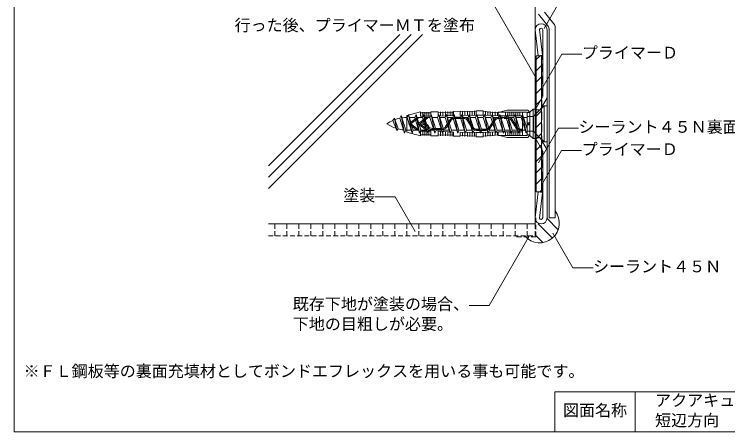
# Model space of a CAD drawing. Units: millimetres on the paper. Extents: x -135 to 135, y -94 to 92.
# Drawn here: x -135 to 43.1, y -88 to 16.3 of the extents above; entities that cross this region are included whole.
import ezdxf
from ezdxf.enums import TextEntityAlignment as Align

# ---------------------------------------------------------------- set-up
doc = ezdxf.new("R2010")
doc.units = ezdxf.units.MM
doc.linetypes.add('DASHED1', pattern=[1.8, 1.2, -0.6])
doc.linetypes.add('DASHED2', pattern=[3, 2, -1])
for name, color, linetype, lineweight in [('1-2_ハッチング', 150, 'Continuous', 18), ('1-4_リベットルーフ', 5, 'Continuous', 9), ('1-5_ＦＬ鋼板・ディスク', 7, 'Continuous', 9), ('1-6_アンカー類', 4, 'Continuous', 9), ('1-A_元図・躯体', 7, 'Continuous', 9), ('1-B_その他', 30, 'DASHED1', 18), ('1-C_アンカー類', 7, 'Continuous', 9), ('E-0', 7, 'Continuous', 9), ('F-0', 7, 'Continuous', 9)]:
    doc.layers.add(name, color=color, linetype=linetype, lineweight=lineweight)
doc.layers.add('E-1', color=7, linetype='Continuous')
doc.styles.add('ＭＳ ゴシック', font='')
doc.styles.get('ＭＳ ゴシック').set_extended_font_data('MS Gothic')

msp = doc.modelspace()

# ---------------------------------------------------------------- linework, layer by layer
at = {"layer": '1-2_ハッチング'}
for p, q in [((-4.664, 5.901), (-4.664, -28.098)), ((-4.664, 5.901), (-3.364, 5.901)), ((-4.664, 4.951), (-3.714, 5.901)), ((-3.364, -28.098), (-3.364, 5.901)), ((-4.664, 2.123), (-3.364, 3.423)), ((-4.664, -0.706), (-3.364, 0.594)), ((-4.664, -3.534), (-3.364, -2.234)), ((-4.664, -6.363), (-3.364, -5.063)), ((-4.664, -9.191), (-3.364, -7.891)), ((-4.664, -12.019), (-3.364, -10.719)), ((-4.664, -14.848), (-3.364, -13.548)), ((-4.664, -17.676), (-3.364, -16.376)), ((-4.664, -20.505), (-3.364, -19.205)), ((-4.664, -23.333), (-3.364, -22.033)), ((-4.664, -26.162), (-3.364, -24.862)), ((-4.664, -28.098), (-3.364, -28.098)), ((-3.772, -28.098), (-3.364, -27.69))]:
    msp.add_line(p, q, dxfattribs=at)
at = {"layer": '1-2_ハッチング', "color": 4, "lineweight": 9}
for p, q in [((0.826, -37.548), (-1.972, -34.751)), ((-0.616, -39.643), (-4.16, -36.098)), ((-3.037, -40.757), (-4.964, -38.83))]:
    msp.add_line(p, q, dxfattribs=at)
msp.add_arc((-3.801, -35.907), 4.91, 220.53792, 38.58789, dxfattribs=at)
at = {"layer": '1-4_リベットルーフ'}
for p, q in [((-1.794, 13.34), (-4.133, 16.252)), ((-0.294, 13.868), (-2.633, 16.78)), ((0.036, 12.928), (0.036, -34.598)), ((-1.464, 12.401), (-1.464, -34.598)), ((-1.464, -34.598), (0.036, -34.598))]:
    msp.add_line(p, q, dxfattribs=at)
for centre in [(-2.964, 12.401), (-1.464, 12.928)]:
    msp.add_arc(centre, 1.5, 0, 38.768, dxfattribs=at)
at = {"layer": '1-5_ＦＬ鋼板・ディスク'}
for p, q in [((-4.964, 12.401), (-4.164, 5.901)), ((-3.861, 12.447), (-3.072, 6.035)), ((-3.064, -4.298), (-3.064, 12.401)), ((-1.964, -34.598), (-1.964, 12.401)), ((-3.072, 6.035), (-4.164, 5.901)), ((-4.964, -7.588), (-3.064, -4.298)), ((-3.694, -7.588), (-1.964, -4.592)), ((-3.694, -7.588), (-4.964, -7.588)), ((-4.964, -14.609), (-3.064, -17.9)), ((-3.694, -14.609), (-4.964, -14.609)), ((-3.694, -14.609), (-1.964, -17.605)), ((-3.064, -17.9), (-3.064, -34.598)), ((-4.964, -34.598), (-4.164, -28.098)), ((-3.072, -28.232), (-4.164, -28.098)), ((-3.861, -34.644), (-3.072, -28.232))]:
    msp.add_line(p, q, dxfattribs=at)
for centre, radius, start, end in [((-3.464, 12.401), 1.5, 0, 180), ((-3.464, 12.401), 0.4, 0, 173.406), ((-3.464, -34.598), 1.5, 180, 0), ((-3.464, -34.598), 0.4, 186.594, 0)]:
    msp.add_arc(centre, radius, start, end, dxfattribs=at)
at = {"layer": '1-6_アンカー類'}
for p, q in [((-5.071, -8.966), (-2.704, -6.599)), ((-1.964, -6.599), (-2.704, -6.599)), ((-1.964, -15.599), (-1.964, -6.599)), ((-35.692, -13.428), (-36.584, -8.774)), ((-35.363, -12.697), (-36.584, -8.774)), ((-33.792, -13.428), (-34.684, -8.774)), ((-33.463, -12.697), (-34.684, -8.774)), ((-31.892, -13.428), (-32.784, -8.774)), ((-31.563, -12.697), (-32.784, -8.774)), ((-29.992, -13.428), (-30.884, -8.774)), ((-29.663, -12.697), (-30.884, -8.774)), ((-28.091, -13.431), (-28.983, -8.778)), ((-27.762, -12.701), (-28.983, -8.778)), ((-26.192, -13.428), (-27.084, -8.774)), ((-25.863, -12.697), (-27.084, -8.774)), ((-24.292, -13.428), (-25.184, -8.774)), ((-23.963, -12.697), (-25.184, -8.774)), ((-22.392, -13.428), (-23.284, -8.774)), ((-22.063, -12.697), (-23.284, -8.774)), ((-20.489, -13.428), (-21.381, -8.774)), ((-20.161, -12.697), (-21.381, -8.774)), ((-18.586, -13.428), (-19.478, -8.774)), ((-18.257, -12.697), (-19.478, -8.774)), ((-16.685, -13.431), (-17.577, -8.778)), ((-16.357, -12.701), (-17.577, -8.778)), ((-14.787, -13.428), (-15.678, -8.774)), ((-14.458, -12.697), (-15.678, -8.774)), ((-12.883, -13.428), (-13.775, -8.774)), ((-12.555, -12.697), (-13.775, -8.774)), ((-10.982, -13.431), (-11.874, -8.778)), ((-10.653, -12.701), (-11.874, -8.778)), ((-9.083, -13.428), (-9.975, -8.774)), ((-8.755, -12.697), (-9.975, -8.774)), ((-6.964, -12.347), (-8.075, -8.774)), ((-39.497, -12.744), (-40.079, -9.703)), ((-37.263, -12.683), (-38.435, -9.012)), ((-35.013, -9.501), (-36.357, -9.501)), ((-33.113, -9.501), (-34.457, -9.501)), ((-31.213, -9.501), (-32.558, -9.501)), ((-29.31, -9.501), (-30.658, -9.501)), ((-27.413, -9.501), (-28.758, -9.501)), ((-25.513, -9.501), (-26.858, -9.501)), ((-23.613, -9.501), (-24.958, -9.501)), ((-21.71, -9.501), (-23.058, -9.501)), ((-19.807, -9.501), (-21.155, -9.501)), ((-17.906, -9.501), (-19.252, -9.501)), ((-16.007, -9.501), (-17.352, -9.501)), ((-14.104, -9.501), (-15.452, -9.501)), ((-12.201, -9.501), (-13.549, -9.501)), ((-10.304, -9.501), (-11.649, -9.501)), ((-8.404, -9.501), (-9.749, -9.501)), ((-6.964, -9.501), (-7.849, -9.501)), ((-6.964, -12.939), (-6.964, -9.259)), ((-5.778, -9.259), (-6.964, -9.259)), ((-5.364, -12.939), (-5.364, -9.259)), ((-37.592, -13.413), (-37.263, -12.683)), ((-35.919, -12.697), (-36.891, -12.697)), ((-35.692, -13.428), (-35.363, -12.697)), ((-34.019, -12.697), (-35.363, -12.697)), ((-33.792, -13.428), (-33.463, -12.697)), ((-32.119, -12.697), (-33.463, -12.697)), ((-31.892, -13.428), (-31.563, -12.697)), ((-30.219, -12.697), (-31.563, -12.697)), ((-29.992, -13.428), (-29.663, -12.697)), ((-28.319, -12.697), (-29.663, -12.697)), ((-28.091, -13.431), (-27.762, -12.701)), ((-26.419, -12.697), (-27.763, -12.697)), ((-26.192, -13.428), (-25.863, -12.697)), ((-24.519, -12.697), (-25.863, -12.697)), ((-24.292, -13.428), (-23.963, -12.697)), ((-22.619, -12.697), (-23.963, -12.697)), ((-22.392, -13.428), (-22.063, -12.697)), ((-20.717, -12.697), (-22.063, -12.697)), ((-20.489, -13.428), (-20.161, -12.697)), ((-18.813, -12.697), (-20.161, -12.697)), ((-18.586, -13.428), (-18.257, -12.697)), ((-16.913, -12.697), (-18.257, -12.697)), ((-16.685, -13.431), (-16.357, -12.701)), ((-15.013, -12.697), (-16.357, -12.697)), ((-14.787, -13.428), (-14.458, -12.697)), ((-13.111, -12.697), (-14.458, -12.697)), ((-12.883, -13.428), (-12.555, -12.697)), ((-11.211, -12.697), (-12.555, -12.697)), ((-10.982, -13.431), (-10.653, -12.701)), ((-9.311, -12.697), (-10.653, -12.697)), ((-9.083, -13.428), (-8.755, -12.697)), ((-7.411, -12.697), (-8.755, -12.697)), ((-7.184, -13.428), (-6.964, -12.939)), ((-5.778, -12.939), (-6.964, -12.939)), ((-5.071, -13.232), (-2.704, -15.599))]:
    msp.add_line(p, q, dxfattribs=at)
for points in [[(-1.964, -15.599), (-2.704, -15.599), (-2.704, -6.599)], [(-36.584, -8.774), (-36.913, -9.501), (-35.692, -13.428)], [(-34.684, -8.774), (-35.013, -9.501), (-33.792, -13.428)], [(-32.784, -8.774), (-33.113, -9.501), (-31.892, -13.428)], [(-30.884, -8.774), (-31.213, -9.501), (-29.992, -13.428)], [(-28.983, -8.778), (-29.311, -9.505), (-28.091, -13.431)], [(-27.084, -8.774), (-27.413, -9.501), (-26.192, -13.428)], [(-25.184, -8.774), (-25.513, -9.501), (-24.292, -13.428)], [(-23.284, -8.774), (-23.613, -9.501), (-22.392, -13.428)], [(-21.381, -8.774), (-21.71, -9.501), (-20.489, -13.428)], [(-19.478, -8.774), (-19.807, -9.501), (-18.586, -13.428)], [(-17.577, -8.778), (-17.906, -9.505), (-16.685, -13.431)], [(-15.678, -8.774), (-16.007, -9.501), (-14.787, -13.428)], [(-13.775, -8.774), (-14.104, -9.501), (-12.883, -13.428)], [(-11.874, -8.778), (-12.203, -9.505), (-10.982, -13.431)], [(-9.975, -8.774), (-10.304, -9.501), (-9.083, -13.428)], [(-39.168, -12.374), (-40.079, -9.703), (-40.443, -10.268)], [(-40.443, -10.268), (-39.497, -12.744), (-39.168, -12.374)]]:
    msp.add_lwpolyline(points, dxfattribs=at)
for points in [[(-7.184, -13.428), (-8.075, -8.774), (-8.404, -9.501)], [(-38.761, -9.734), (-37.592, -13.413), (-38.435, -9.012)]]:
    msp.add_lwpolyline(points, close=True, dxfattribs=at)
for centre, radius, start, end in [((-36.724, -18.882), 9.383, 113.352, 123.951), ((-36.724, -18.882), 9.383, 102.558, 110.133), ((-36.724, -18.882), 9.383, 91.153, 99.302), ((-5.778, -8.259), 1, 270, 315), ((-36.724, -3.315), 9.383, 236.049, 251.511), ((-36.724, -3.315), 9.383, 254.901, 263.165), ((-36.724, -3.315), 9.383, 266.704, 268.981), ((-5.778, -13.939), 1, 45, 90)]:
    msp.add_arc(centre, radius, start, end, dxfattribs=at)
at = {"layer": '1-A_元図・躯体'}
for p, q in [((-4.964, 61.201), (-4.964, -36.098)), ((-71.551, -21.612), (-38.734, 11.205)), ((-71.551, -24.44), (-35.906, 11.205)), ((-71.551, -27.269), (-33.077, 11.205)), ((-4.964, -36.098), (-71.551, -36.098))]:
    msp.add_line(p, q, dxfattribs=at)
at = {"layer": '1-B_その他', "color": 33, "linetype": 'DASHED2'}
msp.add_line((-4.764, 5.901), (-4.764, -28.098), dxfattribs=at)
at = {"layer": '1-B_その他', "color": 150, "linetype": 'DASHED2'}
msp.add_line((-3.264, -28.098), (-3.264, 5.901), dxfattribs=at)
at = {"layer": '1-B_その他', "color": 3}
for q in [(-4.764, -34.598), (-9.964, -39.298)]:
    msp.add_line((-4.764, -39.298), q, dxfattribs=at)
at = {"layer": '1-B_その他'}
for p, q in [((-69.964, -36.098), (-69.964, -39.098)), ((-66.964, -36.098), (-66.964, -39.098)), ((-63.964, -36.098), (-63.964, -39.098)), ((-60.964, -36.098), (-60.964, -39.098)), ((-57.964, -36.098), (-57.964, -39.098)), ((-54.964, -36.098), (-54.964, -39.098)), ((-51.964, -36.098), (-51.964, -39.098)), ((-48.964, -36.098), (-48.964, -39.098)), ((-45.964, -36.098), (-45.964, -39.098)), ((-42.964, -36.098), (-42.964, -39.098)), ((-39.964, -36.098), (-39.964, -39.098)), ((-36.964, -36.098), (-36.964, -39.098)), ((-33.964, -36.098), (-33.964, -39.098)), ((-30.964, -36.098), (-30.964, -39.098)), ((-27.964, -36.098), (-27.964, -39.098)), ((-24.964, -36.098), (-24.964, -39.098)), ((-21.964, -36.098), (-21.964, -39.098)), ((-18.964, -36.098), (-18.964, -39.098)), ((-15.964, -36.098), (-15.964, -39.098)), ((-12.964, -36.098), (-12.964, -39.098)), ((-9.964, -36.098), (-9.964, -39.098)), ((-6.964, -36.098), (-6.964, -39.098)), ((-71.551, -39.098), (-4.964, -39.098))]:
    msp.add_line(p, q, dxfattribs=at)
at = {"layer": '1-B_その他', "color": 2, "lineweight": 9}
msp.add_line((-4.964, -36.098), (-4.964, -39.098), dxfattribs=at)
at = {"layer": '1-C_アンカー類'}
for p, q in [((-36.964, -8.999), (-33.564, -8.099)), ((-33.564, -9.224), (-33.564, -8.099)), ((-33.564, -8.349), (-30.964, -8.349)), ((-33.014, -9.224), (-33.014, -8.174)), ((-32.514, -9.224), (-32.514, -8.174)), ((-32.014, -9.224), (-32.014, -8.174)), ((-31.514, -9.224), (-31.514, -8.174)), ((-30.964, -8.099), (-29.164, -8.099)), ((-30.964, -9.224), (-30.964, -8.099)), ((-29.164, -9.224), (-29.164, -8.099)), ((-29.164, -8.349), (-25.364, -8.174)), ((-28.564, -9.201), (-28.564, -8.087)), ((-27.964, -9.178), (-27.964, -8.076)), ((-27.364, -9.155), (-27.364, -8.065)), ((-26.764, -9.132), (-26.764, -8.055)), ((-26.164, -9.085), (-26.164, -8.044)), ((-25.664, -9.063), (-25.664, -8.035)), ((-23.664, -9.049), (-23.664, -7.974)), ((-23.664, -8.135), (-19.664, -8.035)), ((-23.064, -9.034), (-23.064, -7.967)), ((-22.464, -9.019), (-22.464, -7.952)), ((-21.864, -9.004), (-21.864, -7.937)), ((-21.264, -8.989), (-21.264, -7.922)), ((-20.664, -8.974), (-20.664, -7.907)), ((-20.064, -8.959), (-20.064, -7.892)), ((-19.664, -7.874), (-17.964, -7.874)), ((-19.664, -8.949), (-19.664, -7.874)), ((-17.964, -8.958), (-17.964, -7.874)), ((-17.964, -8.035), (-14.164, -8.37)), ((-17.364, -8.98), (-17.364, -7.935)), ((-16.764, -9.002), (-16.764, -7.988)), ((-16.164, -9.025), (-16.164, -8.041)), ((-15.564, -9.047), (-15.564, -8.094)), ((-14.964, -9.069), (-14.964, -8.147)), ((-14.364, -9.091), (-14.364, -8.199)), ((-14.164, -8.209), (-6.964, -8.209)), ((-14.164, -9.099), (-14.164, -8.209)), ((-13.864, -8.209), (-11.964, -7.709)), ((-12.364, -9.099), (-12.364, -8.209)), ((-11.964, -7.709), (-6.764, -7.709)), ((-11.764, -9.099), (-11.764, -8.209)), ((-11.264, -9.099), (-11.264, -8.209)), ((-10.764, -9.099), (-10.764, -8.209)), ((-10.264, -9.099), (-10.264, -8.209)), ((-9.764, -9.099), (-9.764, -8.209)), ((-9.264, -9.126), (-9.264, -8.209)), ((-8.764, -9.099), (-8.764, -8.209)), ((-8.064, -13.989), (-8.064, -8.209)), ((-6.964, -13.989), (-6.964, -8.209)), ((-6.964, -8.309), (-6.264, -8.309)), ((-6.264, -8.309), (-6.764, -7.709)), ((-6.264, -8.209), (-5.414, -7.424)), ((-6.264, -13.989), (-6.264, -8.209)), ((-5.414, -7.424), (-4.964, -7.424)), ((-5.414, -14.774), (-5.414, -7.424)), ((-4.964, -14.774), (-4.964, -7.424)), ((-36.964, -13.199), (-36.964, -8.999)), ((-36.464, -11.099), (-34.649, -9.702)), ((-35.964, -11.099), (-34.13, -9.688)), ((-34.161, -9.599), (-34.344, -9.599)), ((-34.164, -11.099), (-32.349, -9.702)), ((-33.664, -11.099), (-31.83, -9.688)), ((-33.564, -9.224), (-30.964, -9.224)), ((-31.861, -9.599), (-32.044, -9.599)), ((-29.164, -9.224), (-25.364, -9.049)), ((-26.161, -10.043), (-27.289, -11.791)), ((-25.909, -10.206), (-27.037, -11.954)), ((-25.069, -9.449), (-22.759, -9.449)), ((-25.069, -9.749), (-22.759, -9.749)), ((-23.664, -9.049), (-19.664, -8.949)), ((-21.919, -10.206), (-20.661, -12.154)), ((-21.667, -10.043), (-20.409, -11.991)), ((-19.664, -8.949), (-17.955, -8.958)), ((-17.964, -8.958), (-14.164, -9.099)), ((-15.161, -10.043), (-16.419, -11.991)), ((-14.909, -10.206), (-16.167, -12.154)), ((-14.164, -9.099), (-8.064, -9.099)), ((-14.069, -9.449), (-13.164, -9.449)), ((-14.069, -9.749), (-13.164, -9.749)), ((-13.164, -9.749), (-13.164, -9.449)), ((-12.664, -9.449), (-11.759, -9.449)), ((-12.664, -9.749), (-12.664, -9.449)), ((-12.664, -9.749), (-11.759, -9.749)), ((-10.919, -10.206), (-9.661, -12.154)), ((-10.667, -10.043), (-9.409, -11.991)), ((-36.464, -11.099), (-34.649, -12.495)), ((-35.964, -11.099), (-34.13, -12.509)), ((-34.164, -11.099), (-32.349, -12.495)), ((-33.664, -11.099), (-31.83, -12.509)), ((-32.964, -11.249), (-32.964, -10.949)), ((-32.964, -10.949), (-32.79, -10.949)), ((-32.964, -11.249), (-32.79, -11.249)), ((-31.95, -11.706), (-31.79, -11.954)), ((-31.698, -11.543), (-31.538, -11.791)), ((-30.698, -12.249), (-28.13, -12.249)), ((-19.569, -12.449), (-17.259, -12.449)), ((-8.569, -12.449), (-8.064, -12.449)), ((-6.964, -10.849), (-6.764, -11.099)), ((-6.964, -10.849), (-6.264, -10.849)), ((-6.964, -11.349), (-6.764, -11.099)), ((-6.964, -11.349), (-6.264, -11.349)), ((-36.964, -13.199), (-33.564, -14.099)), ((-34.161, -12.599), (-34.344, -12.599)), ((-33.564, -12.974), (-30.964, -12.974)), ((-33.564, -14.098), (-33.564, -12.974)), ((-33.564, -13.849), (-30.964, -13.849)), ((-33.014, -14.024), (-33.014, -12.974)), ((-32.514, -14.024), (-32.514, -12.974)), ((-31.861, -12.599), (-32.044, -12.599)), ((-32.014, -14.024), (-32.014, -12.974)), ((-31.514, -14.024), (-31.514, -12.974)), ((-30.964, -14.099), (-30.964, -12.974)), ((-30.964, -14.099), (-29.164, -14.099)), ((-30.698, -12.549), (-28.13, -12.549)), ((-29.164, -12.974), (-25.364, -13.149)), ((-29.164, -14.099), (-29.164, -12.974)), ((-29.164, -13.849), (-25.364, -13.935)), ((-28.564, -14.097), (-28.564, -12.997)), ((-27.964, -14.111), (-27.964, -13.02)), ((-27.364, -14.125), (-27.364, -13.043)), ((-26.764, -14.138), (-26.764, -13.066)), ((-26.164, -14.152), (-26.164, -13.112)), ((-25.664, -14.163), (-25.664, -13.127)), ((-25.364, -14.185), (-25.364, -13.149)), ((-25.364, -14.185), (-23.664, -14.224)), ((-23.664, -14.224), (-23.664, -13.149)), ((-23.664, -13.149), (-19.664, -13.249)), ((-23.664, -14.062), (-19.664, -14.162)), ((-23.064, -14.23), (-23.064, -13.164)), ((-22.464, -14.245), (-22.464, -13.195)), ((-21.864, -14.26), (-21.864, -13.194)), ((-21.264, -14.275), (-21.264, -13.209)), ((-20.664, -14.29), (-20.664, -13.224)), ((-20.064, -14.305), (-20.064, -13.239)), ((-19.664, -13.249), (-17.967, -13.24)), ((-19.664, -14.324), (-19.664, -13.249)), ((-19.569, -12.749), (-17.259, -12.749)), ((-17.967, -13.24), (-14.164, -13.099)), ((-17.964, -14.324), (-17.964, -13.24)), ((-17.964, -14.162), (-14.164, -13.827)), ((-17.364, -14.262), (-17.364, -13.217)), ((-16.764, -14.209), (-16.764, -13.195)), ((-16.164, -14.157), (-16.164, -13.173)), ((-15.564, -14.104), (-15.564, -13.151)), ((-14.964, -14.051), (-14.964, -13.128)), ((-14.364, -13.998), (-14.364, -13.1)), ((-14.164, -13.989), (-14.164, -13.099)), ((-14.164, -13.099), (-8.064, -13.099)), ((-14.164, -13.989), (-6.964, -13.989)), ((-11.964, -14.489), (-13.864, -13.989)), ((-12.364, -13.989), (-12.364, -13.099)), ((-11.764, -13.989), (-11.764, -13.099)), ((-11.264, -13.989), (-11.264, -13.099)), ((-10.764, -13.989), (-10.764, -13.099)), ((-10.264, -13.989), (-10.264, -13.099)), ((-9.764, -13.989), (-9.764, -13.099)), ((-9.264, -13.989), (-9.264, -13.099)), ((-8.764, -13.989), (-8.764, -13.099)), ((-8.569, -12.749), (-8.064, -12.749)), ((-6.964, -13.889), (-6.264, -13.889)), ((-6.764, -14.489), (-6.264, -13.889)), ((-6.264, -13.989), (-5.414, -14.774)), ((-19.664, -14.324), (-17.964, -14.324)), ((-11.964, -14.489), (-6.764, -14.489)), ((-5.414, -14.774), (-4.964, -14.774))]:
    msp.add_line(p, q, dxfattribs=at)
for points in [[(-25.364, -9.049), (-25.364, -8.012), (-23.664, -7.974)], [(-6.264, -11.349), (-6.764, -11.099), (-6.264, -10.849)]]:
    msp.add_lwpolyline(points, dxfattribs=at)
for centre, radius, start, end in [((-34.344, -10.099), 0.5, 90, 127.569), ((-34.161, -9.649), 0.05, 307.569, 90), ((-32.044, -10.099), 0.5, 90, 127.569), ((-31.861, -9.649), 0.05, 307.569, 90), ((-25.069, -10.749), 1.3, 90, 147.142), ((-25.069, -10.749), 1, 90, 147.142), ((-22.759, -10.749), 1.3, 32.858, 90), ((-22.759, -10.749), 1, 32.858, 90), ((-14.069, -10.749), 1.3, 90, 147.142), ((-14.069, -10.749), 1, 90, 147.142), ((-11.759, -10.749), 1.3, 32.858, 90), ((-11.759, -10.749), 1, 32.858, 90), ((-32.79, -12.249), 1.3, 32.858, 90), ((-32.79, -12.249), 1, 32.858, 90), ((-30.698, -11.249), 1.3, 212.858, 270), ((-30.698, -11.249), 1, 212.858, 270), ((-28.13, -11.249), 1, 270, 327.142), ((-28.13, -11.249), 1.3, 270, 327.142), ((-19.569, -11.449), 1.3, 212.858, 270), ((-19.569, -11.449), 1, 212.858, 270), ((-17.259, -11.449), 1, 270, 327.142), ((-17.259, -11.449), 1.3, 270, 327.142), ((-8.569, -11.449), 1.3, 212.858, 270), ((-8.569, -11.449), 1, 212.858, 270), ((-34.344, -12.099), 0.5, 232.431, 270), ((-34.161, -12.549), 0.05, 270, 52.431), ((-32.044, -12.099), 0.5, 232.431, 270), ((-31.861, -12.549), 0.05, 270, 52.431)]:
    msp.add_arc(centre, radius, start, end, dxfattribs=at)
at = {"layer": 'E-0'}
for p, q in [((-2.72, 12.732), (2.28, 21.392)), ((-4.993, 0.853), (-14.993, 18.173)), ((-4.122, -20.876), (0.878, -12.215)), ((0.878, -12.215), (5.878, -12.215)), ((-3.332, -26.452), (1.668, -17.791)), ((1.668, -17.791), (6.668, -17.791)), ((-0.5, -38.411), (4.5, -47.071)), ((4.5, -47.071), (9.5, -47.071))]:
    msp.add_line(p, q, dxfattribs=at)
for points in [[(-3.289, -2.343), (1.711, 6.318), (6.711, 6.318)], [(-34.863, -37.973), (-39.863, -29.313), (-44.863, -29.313)], [(-6.46, -39.128), (-16.46, -56.448), (-21.46, -56.448)]]:
    msp.add_lwpolyline(points, dxfattribs=at)
at = {"layer": 'F-0'}
for p, q in [((-135, 92), (-135, -88)), ((0, -88), (0, -78)), ((135, -78), (0, -78)), ((20, -88), (20, -78))]:
    msp.add_line(p, q, dxfattribs=at)
msp.add_lwpolyline([(-135, 92), (135, 92), (135, -88), (-135, -88)], dxfattribs=at)

# ---------------------------------------------------------------- texts
at = {"layer": 'E-0', "style": 'ＭＳ ゴシック'}
for s, p in [('行った後、プライマーＭＴを塗布', (-79.993, 11.173)), ('プライマーＤ', (6.711, 4.318)), ('シーラント４５Ｎ裏面充填', (5.878, -14.215)), ('プライマーＤ', (6.668, -19.791)), ('塗装', (-52.863, -31.313)), ('シーラント４５Ｎ', (9.5, -49.071)), ('既存下地が塗装の場合、', (-65.46, -58.448)), ('下地の目粗しが必要。', (-65.46, -63.448)), ('アクアキューブ\u3000プール防水', (25, -82.5)), ('図面名称', (2, -85)), ('短辺方向\u3000Ａ部拡大図', (25, -87.5))]:
    msp.add_text(s, height=2.933, dxfattribs=at).set_placement(p, align=Align.BOTTOM_LEFT)
at = {"layer": 'E-1', "style": 'ＭＳ ゴシック'}
msp.add_text('※ＦＬ鋼板等の裏面充填材としてボンドエフレックスを用いる事も可能です。', height=2.933, dxfattribs=at).set_placement((-132.673, -75.208), align=Align.BOTTOM_LEFT)

doc.saveas('drawing.dxf')
